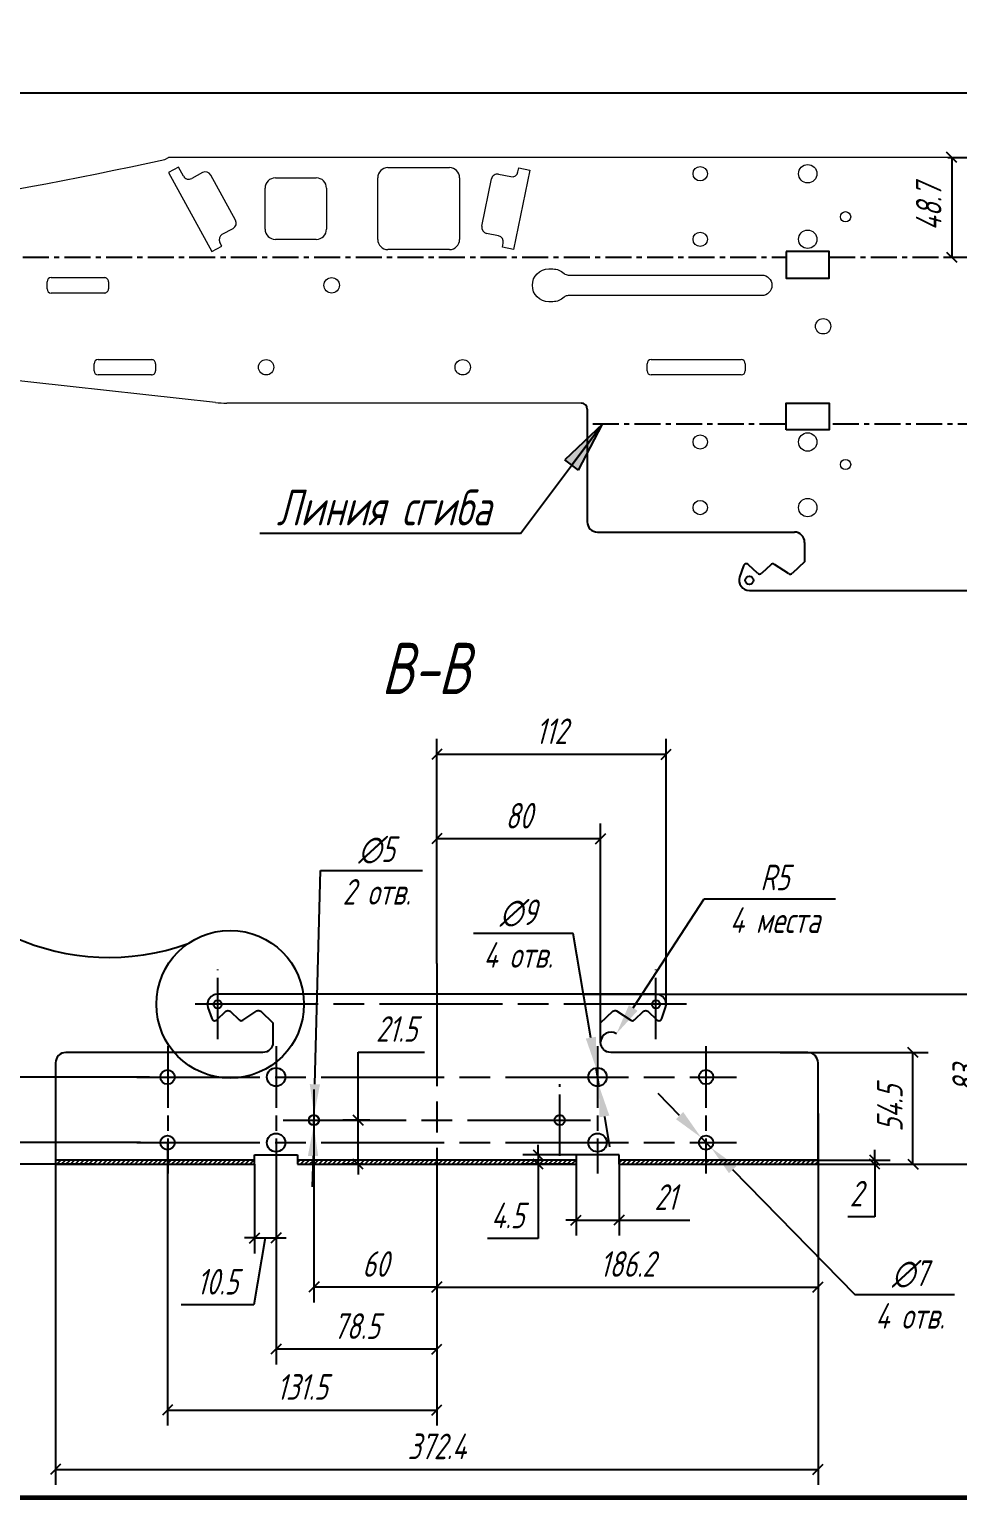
# Model space of a CAD drawing. Header units: millimetres. Extents: x -1663 to 315, y -5077 to -2701.
# Drawn here: x -1570.5 to -1479.8, y -2987.7 to -2844.4 of the extents above; entities that cross this region are included whole.
import ezdxf
from ezdxf.enums import TextEntityAlignment as Align

# ---------------------------------------------------------------- set-up
doc = ezdxf.new("R2010")
doc.units = ezdxf.units.MM
for name, pattern in [('AM_ISO08W050', [18, 12, -1.5, 3, -1.5]), ('AM_ISO08W050x2', [9, 6, -0.75, 1.5, -0.75]), ('CENTERX2', [20.32, 12.7, -2.54, 2.54, -2.54])]:
    doc.linetypes.add(name, pattern=pattern)
for name, color, linetype, lineweight in [('AM_10', 7, 'AM_ISO08W050', 50), ('AM_5', 92, 'Continuous', 25), ('AM_7', 4, 'AM_ISO08W050', 25), ('Print', 5, 'Continuous', 60)]:
    doc.layers.add(name, color=color, linetype=linetype, lineweight=lineweight)
doc.styles.add('STYLE25', font='simplex.shx', dxfattribs={"width": 0.7, "oblique": 15, "height": 2.5})
doc.styles.add('STYLE35', font='simplex.shx', dxfattribs={"width": 0.7, "oblique": 15, "height": 3.5})
doc.dimstyles.new('M1-10$0', dxfattribs={"dimtxt": 3.5, "dimasz": 1, "dimexe": 1.5, "dimexo": 0, "dimgap": 1, "dimtad": 3, "dimtoh": 1, "dimlfac": 10, "dimrnd": 0.1, "dimdsep": 46, "dimtxsty": 'STYLE25', "dimblk1": 'OBLIQUE', "dimblk2": 'OBLIQUE', "dimsah": 1, "dimcen": -2, "dimclrd": 3, "dimclre": 3, "dimclrt": 2, "dimadec": 0, "dimazin": 0, "dimtp": 0.25, "dimtm": 0.25, "dimtfac": 0.6, "dimtmove": 0, "dimatfit": 0, "dimldrblk": 'OBLIQUE', "dimfxl": 0, "dimtvp": 1, "dimtolj": 1, "dimlwd": -1, "dimlwe": -1, "dimarcsym": 0})
doc.dimstyles.new('M1-10$3', dxfattribs={"dimtxt": 3.5, "dimasz": 3, "dimexe": 2, "dimexo": 0, "dimgap": 1, "dimtad": 1, "dimtoh": 1, "dimlfac": 10, "dimrnd": 0.1, "dimdsep": 46, "dimtxsty": 'STYLE25', "dimcen": 2, "dimclrd": 3, "dimclre": 3, "dimclrt": 2, "dimadec": 0, "dimazin": 0, "dimtp": 0.25, "dimtm": 0.25, "dimtfac": 0.6, "dimtmove": 0, "dimatfit": 0, "dimldrblk": 'DOTSMALL', "dimfxl": 0, "dimtvp": 1, "dimtolj": 1, "dimlwd": -1, "dimlwe": -1, "dimarcsym": 0})
doc.dimstyles.new('M1-10$4', dxfattribs={"dimtxt": 3.5, "dimasz": 3, "dimexe": 2, "dimexo": 0, "dimgap": 2, "dimtad": 1, "dimtoh": 1, "dimdec": 1, "dimlfac": 10, "dimrnd": 0.5, "dimdsep": 46, "dimtxsty": 'STYLE25', "dimblk1": 'OBLIQUE', "dimsah": 1, "dimcen": 2, "dimclrd": 3, "dimclre": 3, "dimclrt": 2, "dimadec": 0, "dimazin": 0, "dimtm": 1e-09, "dimtfac": 0.6, "dimtdec": 1, "dimtofl": 0, "dimtmove": 0, "dimatfit": 0, "dimldrblk": 'DOTSMALL', "dimfxl": 0, "dimtolj": 1, "dimlwd": -1, "dimlwe": -1, "dimarcsym": 0})

# ---------------------------------------------------------------- blocks, each defined once
blk = doc.blocks.new('_OBLIQUE')
at = {"color": 0, "linetype": 'ByBlock'}
blk.add_line((-0.5, -0.5), (0.5, 0.5), dxfattribs=at)
blk = doc.blocks.new('*D981')
at = {"layer": 'AM_5', "color": 3, "linetype": 'ByBlock'}
for p, q in [((-1567.92, -2950.24), (-1567.92, -2986.49)), ((-1493.45, -2950.24), (-1493.45, -2986.49)), ((-1567.92, -2984.99), (-1493.45, -2984.99))]:
    blk.add_line(p, q, dxfattribs=at)
at = {"layer": 'Defpoints', "color": 0}
for p in [(-1567.92, -2950.24), (-1493.45, -2950.24), (-1493.45, -2984.99)]:
    blk.add_point(p, dxfattribs=at)
at = {"layer": 'AM_5', "color": 3, "rotation": 180}
blk.add_blockref('_OBLIQUE', (-1567.92, -2984.99), dxfattribs=at)
at = {"layer": 'AM_5', "color": 3}
blk.add_blockref('_OBLIQUE', (-1493.45, -2984.99), dxfattribs=at)
at = {"layer": 'AM_5', "color": 2, "insert": (-1530.68, -2982.74), "char_height": 2.5, "attachment_point": 5, "style": 'STYLE25'}
blk.add_mtext('\\A1;372.4', dxfattribs=at)
blk = doc.blocks.new('*D982')
at = {"layer": 'AM_5', "color": 3, "linetype": 'ByBlock'}
for p, q in [((-1487.91, -2954.79), (-1487.91, -2953.79)), ((-1496.19, -2955.19), (-1486.41, -2955.19)), ((-1495.9, -2954.79), (-1486.41, -2954.79)), ((-1487.91, -2954.79), (-1487.91, -2955.19)), ((-1487.91, -2955.19), (-1487.91, -2960.32)), ((-1487.91, -2960.32), (-1490.54, -2960.32))]:
    blk.add_line(p, q, dxfattribs=at)
at = {"layer": 'Defpoints', "color": 0}
for p in [(-1496.19, -2955.19), (-1495.9, -2954.79), (-1487.91, -2954.79)]:
    blk.add_point(p, dxfattribs=at)
at = {"layer": 'AM_5', "color": 3}
for p, rotation in [((-1487.91, -2954.79), 270), ((-1487.91, -2955.19), 90)]:
    blk.add_blockref('_OBLIQUE', p, dxfattribs=dict(at, rotation=rotation))
at = {"layer": 'AM_5', "color": 2, "insert": (-1489.73, -2958.07), "char_height": 2.5, "attachment_point": 5, "style": 'STYLE25'}
blk.add_mtext('\\A1;2', dxfattribs=at)
blk = doc.blocks.new('*D983')
at = {"layer": 'AM_5', "color": 3, "linetype": 'ByBlock'}
for p, q in [((-1516.25, -2938.59), (-1475.33, -2938.59)), ((-1476.83, -2955.19), (-1476.83, -2938.59)), ((-1496.19, -2955.19), (-1475.33, -2955.19))]:
    blk.add_line(p, q, dxfattribs=at)
at = {"layer": 'Defpoints', "color": 0}
for p in [(-1516.25, -2938.59), (-1476.83, -2938.59), (-1496.19, -2955.19)]:
    blk.add_point(p, dxfattribs=at)
at = {"layer": 'AM_5', "color": 3}
for p, rotation in [((-1476.83, -2938.59), 90), ((-1476.83, -2955.19), 270)]:
    blk.add_blockref('_OBLIQUE', p, dxfattribs=dict(at, rotation=rotation))
at = {"layer": 'AM_5', "color": 2, "insert": (-1479.08, -2946.89), "char_height": 2.5, "attachment_point": 5, "rotation": 90, "style": 'STYLE25'}
blk.add_mtext('\\A1;83', dxfattribs=at)
blk = doc.blocks.new('*D997')
at = {"layer": 'AM_5', "color": 3, "linetype": 'ByBlock'}
for p, q in [((-1530.68, -2935.59), (-1530.68, -2921.93)), ((-1514.68, -2942.34), (-1514.68, -2921.93)), ((-1514.68, -2923.43), (-1530.68, -2923.43))]:
    blk.add_line(p, q, dxfattribs=at)
at = {"layer": 'Defpoints', "color": 0}
for p in [(-1530.68, -2923.43), (-1530.68, -2935.59), (-1514.68, -2942.34)]:
    blk.add_point(p, dxfattribs=at)
at = {"layer": 'AM_5', "color": 3, "rotation": 180}
blk.add_blockref('_OBLIQUE', (-1530.68, -2923.43), dxfattribs=at)
at = {"layer": 'AM_5', "color": 3}
blk.add_blockref('_OBLIQUE', (-1514.68, -2923.43), dxfattribs=at)
at = {"layer": 'AM_5', "color": 2, "insert": (-1522.68, -2921.18), "char_height": 2.5, "attachment_point": 5, "style": 'STYLE25'}
blk.add_mtext('\\A1;80', dxfattribs=at)
blk = doc.blocks.new('*D998')
at = {"layer": 'AM_5', "color": 3, "linetype": 'ByBlock'}
for p, q in [((-1511.5, -2939.94), (-1504.57, -2929.29)), ((-1504.57, -2929.29), (-1491.76, -2929.29))]:
    blk.add_line(p, q, dxfattribs=at)
blk.add_arc((-1513.68, -2943.3), 1, 56.9532, 180, dxfattribs=at)
at = {"layer": 'AM_5', "color": 3}
blk.add_solid([(-1511.92, -2939.67), (-1511.08, -2940.22), (-1513.14, -2942.46)], dxfattribs=at)
at = {"layer": 'Defpoints', "color": 0}
for p in [(-1513.68, -2943.3), (-1513.14, -2942.46)]:
    blk.add_point(p, dxfattribs=at)
at = {"layer": 'AM_5', "color": 2, "insert": (-1497.67, -2929.29), "char_height": 2.5, "attachment_point": 5, "style": 'STYLE25'}
blk.add_mtext('\\A1;R5\\P4 места', dxfattribs=at)
blk = doc.blocks.new('_DotSmall')
at = {"color": 0, "const_width": 0.5}
blk.add_lwpolyline([(-0.0625, 0, 1), (0.0625, 0, 1)], format="xyb", close=True, dxfattribs=at)
blk = doc.blocks.new('*D1000')
at = {"layer": 'AM_5', "color": 3, "linetype": 'ByBlock'}
for p, q in [((-1520.78, -2954.29), (-1520.78, -2953.29)), ((-1516.76, -2954.29), (-1522.28, -2954.29)), ((-1517.35, -2955.19), (-1522.28, -2955.19)), ((-1520.78, -2954.29), (-1520.78, -2955.19)), ((-1520.78, -2955.19), (-1520.78, -2962.45)), ((-1520.78, -2962.45), (-1525.73, -2962.45))]:
    blk.add_line(p, q, dxfattribs=at)
at = {"layer": 'Defpoints', "color": 0}
for p in [(-1520.78, -2955.19), (-1517.35, -2955.19), (-1516.76, -2954.29)]:
    blk.add_point(p, dxfattribs=at)
at = {"layer": 'AM_5', "color": 3}
for p, rotation in [((-1520.78, -2954.29), 270), ((-1520.78, -2955.19), 90)]:
    blk.add_blockref('_OBLIQUE', p, dxfattribs=dict(at, rotation=rotation))
at = {"layer": 'AM_5', "color": 2, "insert": (-1523.76, -2960.2), "char_height": 2.5, "attachment_point": 5, "style": 'STYLE25'}
blk.add_mtext('\\A1;4.5', dxfattribs=at)
blk = doc.blocks.new('*D1002')
at = {"layer": 'AM_5', "color": 3, "linetype": 'ByBlock'}
for p, q in [((-1576.03, -2953.09), (-1576.03, -2952.09)), ((-1559.63, -2953.09), (-1577.53, -2953.09)), ((-1576.03, -2953.09), (-1576.03, -2955.19)), ((-1564.03, -2955.19), (-1577.53, -2955.19)), ((-1576.03, -2955.19), (-1576.03, -2961.58)), ((-1576.03, -2961.58), (-1582.12, -2961.58))]:
    blk.add_line(p, q, dxfattribs=at)
at = {"layer": 'Defpoints', "color": 0}
for p in [(-1559.63, -2953.09), (-1576.03, -2955.19), (-1564.03, -2955.19)]:
    blk.add_point(p, dxfattribs=at)
at = {"layer": 'AM_5', "color": 3}
for p, rotation in [((-1576.03, -2953.09), 270), ((-1576.03, -2955.19), 90)]:
    blk.add_blockref('_OBLIQUE', p, dxfattribs=dict(at, rotation=rotation))
at = {"layer": 'AM_5', "color": 2, "insert": (-1579.57, -2959.33), "char_height": 2.5, "attachment_point": 5, "style": 'STYLE25'}
blk.add_mtext('\\A1;10.5', dxfattribs=at)
blk = doc.blocks.new('*D1003')
at = {"layer": 'AM_5', "color": 3, "linetype": 'ByBlock'}
for p, q in [((-1542.68, -2952.17), (-1542.68, -2968.69)), ((-1530.68, -2961.25), (-1530.68, -2968.69)), ((-1530.68, -2967.19), (-1542.68, -2967.19))]:
    blk.add_line(p, q, dxfattribs=at)
at = {"layer": 'Defpoints', "color": 0}
for p in [(-1542.68, -2952.17), (-1530.68, -2961.25), (-1542.68, -2967.19)]:
    blk.add_point(p, dxfattribs=at)
at = {"layer": 'AM_5', "color": 3, "rotation": 180}
blk.add_blockref('_OBLIQUE', (-1542.68, -2967.19), dxfattribs=at)
at = {"layer": 'AM_5', "color": 3}
blk.add_blockref('_OBLIQUE', (-1530.68, -2967.19), dxfattribs=at)
at = {"layer": 'AM_5', "color": 2, "insert": (-1536.68, -2964.94), "char_height": 2.5, "attachment_point": 5, "style": 'STYLE25'}
blk.add_mtext('\\A1;60', dxfattribs=at)
blk = doc.blocks.new('*D1004')
at = {"layer": 'AM_5', "color": 3, "linetype": 'ByBlock'}
for p, q in [((-1546.38, -2956.09), (-1546.38, -2974.75)), ((-1530.68, -2961.25), (-1530.68, -2974.75)), ((-1530.68, -2973.25), (-1546.38, -2973.25))]:
    blk.add_line(p, q, dxfattribs=at)
at = {"layer": 'Defpoints', "color": 0}
for p in [(-1546.38, -2956.09), (-1530.68, -2961.25), (-1546.38, -2973.25)]:
    blk.add_point(p, dxfattribs=at)
at = {"layer": 'AM_5', "color": 3, "rotation": 180}
blk.add_blockref('_OBLIQUE', (-1546.38, -2973.25), dxfattribs=at)
at = {"layer": 'AM_5', "color": 3}
blk.add_blockref('_OBLIQUE', (-1530.68, -2973.25), dxfattribs=at)
at = {"layer": 'AM_5', "color": 2, "insert": (-1538.53, -2971), "char_height": 2.5, "attachment_point": 5, "style": 'STYLE25'}
blk.add_mtext('\\A1;78.5', dxfattribs=at)
blk = doc.blocks.new('*D1005')
at = {"layer": 'AM_5', "color": 3, "linetype": 'ByBlock'}
for p, q in [((-1548.48, -2955.19), (-1548.48, -2963.9)), ((-1546.38, -2955.19), (-1546.38, -2963.9)), ((-1548.48, -2962.4), (-1549.48, -2962.4)), ((-1547.43, -2962.4), (-1548.55, -2968.92)), ((-1548.48, -2962.4), (-1546.38, -2962.4)), ((-1548.48, -2962.4), (-1546.38, -2962.4)), ((-1546.38, -2962.4), (-1545.38, -2962.4)), ((-1548.55, -2968.92), (-1555.64, -2968.92))]:
    blk.add_line(p, q, dxfattribs=at)
at = {"layer": 'Defpoints', "color": 0}
for p in [(-1548.48, -2955.19), (-1546.38, -2955.19), (-1546.38, -2962.4)]:
    blk.add_point(p, dxfattribs=at)
at = {"layer": 'AM_5', "color": 3}
blk.add_blockref('_OBLIQUE', (-1548.48, -2962.4), dxfattribs=at)
at = {"layer": 'AM_5', "color": 3, "rotation": 180}
blk.add_blockref('_OBLIQUE', (-1546.38, -2962.4), dxfattribs=at)
at = {"layer": 'AM_5', "color": 2, "insert": (-1552.1, -2966.67), "char_height": 2.5, "attachment_point": 5, "style": 'STYLE25'}
blk.add_mtext('\\A1;10.5', dxfattribs=at)
blk = doc.blocks.new('*D1006')
at = {"layer": 'AM_5', "color": 3, "linetype": 'ByBlock'}
for p, q in [((-1517.08, -2955.19), (-1517.08, -2962.16)), ((-1512.88, -2955.19), (-1512.88, -2962.16)), ((-1517.08, -2960.66), (-1518.08, -2960.66)), ((-1517.08, -2960.66), (-1512.88, -2960.66)), ((-1512.88, -2960.66), (-1505.97, -2960.66))]:
    blk.add_line(p, q, dxfattribs=at)
at = {"layer": 'Defpoints', "color": 0}
for p in [(-1517.08, -2955.19), (-1512.88, -2955.19), (-1512.88, -2960.66)]:
    blk.add_point(p, dxfattribs=at)
at = {"layer": 'AM_5', "color": 3}
blk.add_blockref('_OBLIQUE', (-1517.08, -2960.66), dxfattribs=at)
at = {"layer": 'AM_5', "color": 3, "rotation": 180}
blk.add_blockref('_OBLIQUE', (-1512.88, -2960.66), dxfattribs=at)
at = {"layer": 'AM_5', "color": 2, "insert": (-1508.35, -2958.41), "char_height": 2.5, "attachment_point": 5, "style": 'STYLE25'}
blk.add_mtext('\\A1;21', dxfattribs=at)
blk = doc.blocks.new('*D1009')
at = {"layer": 'AM_5', "color": 3, "linetype": 'ByBlock'}
for p, q in [((-1538.37, -2950.89), (-1538.37, -2944.25)), ((-1538.37, -2944.25), (-1531.87, -2944.25)), ((-1537.22, -2950.89), (-1539.87, -2950.89)), ((-1538.37, -2955.19), (-1538.37, -2950.89)), ((-1537.88, -2955.19), (-1539.87, -2955.19)), ((-1538.37, -2955.19), (-1538.37, -2956.19))]:
    blk.add_line(p, q, dxfattribs=at)
at = {"layer": 'Defpoints', "color": 0}
for p in [(-1538.37, -2950.89), (-1537.22, -2950.89), (-1537.88, -2955.19)]:
    blk.add_point(p, dxfattribs=at)
at = {"layer": 'AM_5', "color": 3}
for p, rotation in [((-1538.37, -2950.89), 270), ((-1538.37, -2955.19), 90)]:
    blk.add_blockref('_OBLIQUE', p, dxfattribs=dict(at, rotation=rotation))
at = {"layer": 'AM_5', "color": 2, "insert": (-1534.62, -2942), "char_height": 2.5, "attachment_point": 5, "style": 'STYLE25'}
blk.add_mtext('\\A1;21.5', dxfattribs=at)
blk = doc.blocks.new('*D1010')
at = {"layer": 'AM_5', "color": 3, "linetype": 'ByBlock'}
for p, q in [((-1506.97, -2950.45), (-1509.07, -2948.31)), ((-1504.87, -2952.59), (-1503.89, -2953.59)), ((-1501.79, -2955.73), (-1489.84, -2967.92)), ((-1489.84, -2967.92), (-1480.12, -2967.92))]:
    blk.add_line(p, q, dxfattribs=at)
at = {"layer": 'AM_5', "color": 3}
for points in [[(-1506.62, -2950.1), (-1507.33, -2950.8), (-1504.87, -2952.59)], [(-1501.43, -2955.38), (-1502.15, -2956.08), (-1503.89, -2953.59)]]:
    blk.add_solid(points, dxfattribs=at)
at = {"layer": 'Defpoints', "color": 0}
for p in [(-1504.87, -2952.59), (-1503.89, -2953.59)]:
    blk.add_point(p, dxfattribs=at)
at = {"layer": 'AM_5', "color": 2, "insert": (-1484.48, -2967.92), "char_height": 2.5, "attachment_point": 5, "style": 'STYLE25'}
blk.add_mtext('\\A1;∅7\\P4 отв.', dxfattribs=at)
blk = doc.blocks.new('*D1011')
at = {"layer": 'AM_5', "color": 3, "linetype": 'ByBlock'}
for p, q in [((-1517.38, -2932.69), (-1527.1, -2932.69)), ((-1515.64, -2942.85), (-1517.38, -2932.69)), ((-1514.83, -2947.58), (-1515.13, -2945.8)), ((-1514.32, -2950.53), (-1513.82, -2953.49))]:
    blk.add_line(p, q, dxfattribs=at)
at = {"layer": 'AM_5', "color": 3}
for points in [[(-1515.15, -2942.76), (-1516.13, -2942.93), (-1515.13, -2945.8)], [(-1513.83, -2950.45), (-1514.82, -2950.62), (-1514.83, -2947.58)]]:
    blk.add_solid(points, dxfattribs=at)
at = {"layer": 'Defpoints', "color": 0}
for p in [(-1515.13, -2945.8), (-1514.83, -2947.58)]:
    blk.add_point(p, dxfattribs=at)
at = {"layer": 'AM_5', "color": 2, "insert": (-1522.74, -2932.69), "char_height": 2.5, "attachment_point": 5, "style": 'STYLE25'}
blk.add_mtext('\\A1;∅9\\P4 отв.', dxfattribs=at)
blk = doc.blocks.new('*D1012')
at = {"layer": 'AM_5', "color": 3, "linetype": 'ByBlock'}
for p, q in [((-1542.59, -2947.39), (-1542.04, -2926.53)), ((-1542.04, -2926.53), (-1532.09, -2926.53)), ((-1542.7, -2951.39), (-1542.67, -2950.39)), ((-1542.77, -2954.39), (-1542.85, -2957.39))]:
    blk.add_line(p, q, dxfattribs=at)
at = {"layer": 'AM_5', "color": 3}
for points in [[(-1543.09, -2947.38), (-1542.09, -2947.41), (-1542.67, -2950.39)], [(-1543.27, -2954.38), (-1542.27, -2954.4), (-1542.7, -2951.39)]]:
    blk.add_solid(points, dxfattribs=at)
at = {"layer": 'Defpoints', "color": 0}
for p in [(-1542.67, -2950.39), (-1542.7, -2951.39)]:
    blk.add_point(p, dxfattribs=at)
at = {"layer": 'AM_5', "color": 2, "insert": (-1536.56, -2926.53), "char_height": 2.5, "attachment_point": 5, "style": 'STYLE25'}
blk.add_mtext('\\A1;∅5\\P2 отв.', dxfattribs=at)
blk = doc.blocks.new('*D1032')
at = {"layer": 'AM_5', "color": 3, "linetype": 'ByBlock'}
for p, q in [((-1611.75, -2870.96), (-1611.75, -2849.11)), ((-1345.76, -2869.66), (-1345.76, -2849.11)), ((-1611.75, -2850.61), (-1345.76, -2850.61))]:
    blk.add_line(p, q, dxfattribs=at)
at = {"layer": 'Defpoints', "color": 0}
for p in [(-1345.76, -2850.61), (-1345.76, -2869.66), (-1611.75, -2870.96)]:
    blk.add_point(p, dxfattribs=at)
at = {"layer": 'AM_5', "color": 3, "rotation": 180}
blk.add_blockref('_OBLIQUE', (-1611.75, -2850.61), dxfattribs=at)
at = {"layer": 'AM_5', "color": 3}
blk.add_blockref('_OBLIQUE', (-1345.76, -2850.61), dxfattribs=at)
at = {"layer": 'AM_5', "color": 2, "insert": (-1475.88, -2848.36), "char_height": 2.5, "attachment_point": 5, "style": 'STYLE25'}
blk.add_mtext('\\A1;1330', dxfattribs=at)
blk = doc.blocks.new('*D1034')
at = {"layer": 'AM_5', "color": 3, "linetype": 'ByBlock'}
for p, q in [((-1480.77, -2856.92), (-1478.89, -2856.92)), ((-1480.39, -2856.92), (-1480.39, -2866.66)), ((-1480.77, -2866.66), (-1478.89, -2866.66))]:
    blk.add_line(p, q, dxfattribs=at)
at = {"layer": 'Defpoints', "color": 0}
for p in [(-1480.77, -2856.92), (-1480.77, -2866.66), (-1480.39, -2866.66)]:
    blk.add_point(p, dxfattribs=at)
at = {"layer": 'AM_5', "color": 3}
for p, rotation in [((-1480.39, -2856.92), 90), ((-1480.39, -2866.66), 270)]:
    blk.add_blockref('_OBLIQUE', p, dxfattribs=dict(at, rotation=rotation))
at = {"layer": 'AM_5', "color": 2, "insert": (-1482.64, -2861.79), "char_height": 2.5, "attachment_point": 5, "rotation": 90, "style": 'STYLE25'}
blk.add_mtext('\\A1;48.7', dxfattribs=at)
blk = doc.blocks.new('_CLOSED')
at = {"color": 0, "linetype": 'ByBlock'}
for p, q in [((-1, 0.167), (0, 0)), ((-1, 0.167), (-1, -0.167)), ((0, 0), (-1, -0.167)), ((0, 0), (-1, 0))]:
    blk.add_line(p, q, dxfattribs=at)

msp = doc.modelspace()

# ---------------------------------------------------------------- hatches: boundary and pattern name
h = msp.add_hatch(color=3)
h.dxf.hatch_style = 1
h.paths.add_polyline_path([(-1514.50026, -2882.95336), (-1516.83495, -2887.45266), (-1517.50147, -2886.95246)])
h.paths.add_polyline_path([(-1518.16798, -2886.45225), (-1514.50026, -2882.95336), (-1517.50147, -2886.95246)])
h = msp.add_hatch(color=3)
h.dxf.hatch_style = 1
h.paths.add_polyline_path([(-1514.50026, -2882.95336), (-1516.83495, -2887.45266), (-1517.50147, -2886.95246)])
h.paths.add_polyline_path([(-1518.16798, -2886.45225), (-1514.50026, -2882.95336), (-1517.50147, -2886.95246)])
h = msp.add_hatch()
h.set_pattern_fill('ANSI31', color=1, scale=0.1)
h.set_pattern_definition([(45, (782.63202, -927.59467), (-0.224506403, 0.224506403), [])])
h.paths.add_polyline_path([(-1548.48197, -2955.19091), (-1567.91825, -2955.19091), (-1567.91825, -2954.79091), (-1548.48197, -2954.79091)])
h.paths.add_polyline_path([(-1517.08226, -2955.19091), (-1544.28197, -2955.19091), (-1544.28197, -2954.79091), (-1517.08226, -2954.79091)])
h.paths.add_polyline_path([(-1493.44597, -2955.19091), (-1512.88226, -2955.19091), (-1512.88226, -2954.79091), (-1493.44597, -2954.79091)])

# ---------------------------------------------------------------- linework, layer by layer
at = {"color": 7, "linetype": 'Continuous', "lineweight": 15}
for p, q in [((-1557.24589, -2857.11136), (-1556.89529, -2856.91881)), ((-1400.62124, -2856.91881), (-1556.89529, -2856.91881)), ((-1555.91738, -2857.86845), (-1556.88153, -2858.39798)), ((-1556.88153, -2858.39798), (-1552.641, -2866.11906)), ((-1555.43599, -2858.74495), (-1555.91738, -2857.86845)), ((-1553.56944, -2858.40435), (-1554.62125, -2858.98202)), ((-1550.34345, -2863.03178), (-1552.7547, -2858.64142)), ((-1546.45224, -2858.91881), (-1542.45224, -2858.91881)), ((-1536.45224, -2864.91881), (-1536.45224, -2858.91881)), ((-1535.45224, -2857.91881), (-1529.45224, -2857.91881)), ((-1528.45224, -2858.91881), (-1528.45224, -2864.91881)), ((-1526.28779, -2863.63024), (-1525.35081, -2859.02487)), ((-1524.64132, -2858.55693), (-1523.46229, -2858.80081)), ((-1521.59497, -2858.16589), (-1523.19513, -2865.90182)), ((-1522.75319, -2858.33478), (-1522.67217, -2857.94308)), ((-1522.67217, -2857.94308), (-1521.59497, -2858.16589)), ((-1547.45224, -2863.91881), (-1547.45224, -2859.91881)), ((-1541.45224, -2859.91881), (-1541.45224, -2863.91881)), ((-1551.63233, -2864.42419), (-1550.58052, -2863.84652)), ((-1542.45224, -2864.91881), (-1546.45224, -2864.91881)), ((-1524.65733, -2864.5782), (-1525.82137, -2864.33742)), ((-1552.641, -2866.11906), (-1551.67684, -2865.58953)), ((-1551.67684, -2865.58953), (-1551.8694, -2865.23893)), ((-1529.45224, -2865.91881), (-1535.45224, -2865.91881)), ((-1524.27233, -2865.679), (-1524.1913, -2865.2873)), ((-1523.19513, -2865.90182), (-1524.27233, -2865.679)), ((-1496.55826, -2866.1141), (-1492.35826, -2866.1141)), ((-1568.75225, -2869.75694), (-1568.75225, -2869.05694)), ((-1568.35225, -2868.65694), (-1563.15225, -2868.65694)), ((-1562.75225, -2869.05694), (-1562.75225, -2869.75694)), ((-1563.15225, -2870.15694), (-1568.35225, -2870.15694)), ((-1552.29731, -2880.84699), (-1610.86158, -2874.40491)), ((-1564.15225, -2877.75694), (-1564.15225, -2877.05694)), ((-1563.75225, -2876.65694), (-1558.55225, -2876.65694)), ((-1558.15225, -2877.05694), (-1558.15225, -2877.75694)), ((-1510.15226, -2877.75694), (-1510.15226, -2877.05694)), ((-1509.75226, -2876.65694), (-1500.95226, -2876.65694)), ((-1500.55226, -2877.05694), (-1500.55226, -2877.75694)), ((-1558.55225, -2878.15694), (-1563.75225, -2878.15694)), ((-1500.95226, -2878.15694), (-1509.75226, -2878.15694)), ((-1516.5944, -2880.90694), (-1551.2039, -2880.90694)), ((-1515.9944, -2889.30694), (-1515.9944, -2881.50694)), ((-1496.55826, -2883.49978), (-1492.35826, -2883.49978))]:
    msp.add_line(p, q, dxfattribs=at)
at = {"color": 6, "linetype": 'CENTERX2', "ltscale": 0.2}
for p, q in [((-1611.75224, -2866.66052), (-1496.55826, -2866.66052)), ((-1492.35826, -2866.66052), (-1465.15826, -2866.66052)), ((-1496.6424, -2882.95336), (-1515.9944, -2882.95336)), ((-1465.07413, -2882.95336), (-1492.4424, -2882.95336))]:
    msp.add_line(p, q, dxfattribs=at)
at = {"color": 7, "linetype": 'Continuous', "lineweight": 25}
for p, q in [((-1515.9944, -2881.50694), (-1515.9944, -2892.49508)), ((-1514.9944, -2893.49508), (-1495.75826, -2893.49508)), ((-1494.75826, -2894.49508), (-1494.75826, -2896.39978)), ((-1494.75826, -2896.39978), (-1495.95321, -2897.51876)), ((-1500.74251, -2896.80384), (-1501.10575, -2897.87997)), ((-1499.36393, -2897.51819), (-1500.2526, -2896.68137)), ((-1498.06393, -2896.68137), (-1498.9526, -2897.51819)), ((-1496.32312, -2897.55043), (-1497.69341, -2896.64914)), ((-1500.15826, -2899.19978), (-1457.35826, -2899.19978))]:
    msp.add_line(p, q, dxfattribs=at)
at = {"color": 250}
for p, q in [((-1547.68211, -2944.29561), (-1558.48226, -2944.29561)), ((-1502.88197, -2944.29561), (-1513.68211, -2944.29561)), ((-1567.91825, -2945.29561), (-1567.91825, -2955.19091)), ((-1493.44597, -2955.19091), (-1493.44597, -2945.29561)), ((-1548.48197, -2954.79091), (-1567.91825, -2954.79091)), ((-1567.91825, -2954.79091), (-1567.91825, -2955.19091)), ((-1567.91825, -2955.19091), (-1548.48197, -2955.19091)), ((-1548.48197, -2954.29091), (-1544.28197, -2954.29091)), ((-1548.48197, -2955.19091), (-1548.48197, -2954.29091)), ((-1544.28197, -2954.29091), (-1544.28197, -2955.19091)), ((-1517.08226, -2954.79091), (-1544.28197, -2954.79091)), ((-1544.28197, -2955.19091), (-1517.08226, -2955.19091)), ((-1512.88226, -2954.29091), (-1517.08226, -2954.29091)), ((-1517.08226, -2954.29091), (-1517.08226, -2955.19091)), ((-1512.88226, -2955.19091), (-1512.88226, -2954.29091)), ((-1493.44597, -2954.79091), (-1512.88226, -2954.79091)), ((-1512.88226, -2955.19091), (-1493.44597, -2955.19091)), ((-1493.44597, -2954.79091), (-1493.44597, -2955.19091))]:
    msp.add_line(p, q, dxfattribs=at)
for points in [[(-1496.55826, -2866.1141), (-1496.55826, -2868.70694), (-1492.35826, -2868.70694), (-1492.35826, -2866.1141)], [(-1496.55826, -2883.49978), (-1496.55826, -2880.90694), (-1492.35826, -2880.90694), (-1492.35826, -2883.49978)]]:
    msp.add_lwpolyline(points, close=True)
at = {"color": 7, "linetype": 'Continuous', "lineweight": 15}
msp.add_lwpolyline([(-1517.84229, -2870.40694, 0.19140136), (-1518.2541, -2870.57058, -0.191401296), (-1519.35226, -2871.00694), (-1519.75226, -2871.00694, -1), (-1519.75226, -2867.80694), (-1519.35226, -2867.80694, -0.191401296), (-1518.2541, -2868.24331, 0.191401296), (-1517.84229, -2868.40694), (-1498.95226, -2868.40694, -1), (-1498.95226, -2870.40694)], format="xyb", close=True, dxfattribs=at)
at = {"color": 250}
msp.add_lwpolyline([(-1493.44597, -2945.29561, 0.414213562), (-1494.44597, -2944.29561), (-1513.68211, -2944.29561, -0.414213562), (-1514.68211, -2943.29561), (-1514.68211, -2941.39091), (-1513.48717, -2940.27193, -0.346545294), (-1513.11725, -2940.24026), (-1511.74697, -2941.14155, 0.347322356), (-1511.37645, -2941.10932), (-1510.48778, -2940.2725, -0.396722192), (-1510.07645, -2940.2725), (-1509.18778, -2941.10932, 0.54650382), (-1508.69787, -2940.98685), (-1508.33463, -2939.91072, 0.513111704), (-1509.28211, -2938.59091), (-1552.08211, -2938.59091, 0.513111704), (-1553.02959, -2939.91072), (-1552.66636, -2940.98685, 0.54650382), (-1552.17645, -2941.10932), (-1551.28778, -2940.2725, -0.396722192), (-1550.87645, -2940.2725), (-1549.98778, -2941.10932, 0.347322356), (-1549.61725, -2941.14155), (-1548.24697, -2940.24026, -0.346545294), (-1547.87705, -2940.27193), (-1546.68211, -2941.39091), (-1546.68211, -2943.29561, -0.414213562), (-1547.68211, -2944.29561), (-1566.91825, -2944.29561, 0.414213562), (-1567.91825, -2945.29561)], format="xyb", dxfattribs=at)
at = {"color": 7, "linetype": 'Continuous', "lineweight": 15}
for centre, radius in [((-1504.95826, -2858.5141), 0.7), ((-1494.45826, -2858.5141), 0.9), ((-1490.75826, -2862.7141), 0.5), ((-1504.95826, -2864.9141), 0.7), ((-1494.45826, -2864.9141), 0.9), ((-1540.95225, -2869.40694), 0.75), ((-1492.95226, -2873.40694), 0.75), ((-1547.35193, -2877.40694), 0.75), ((-1528.15225, -2877.40694), 0.75), ((-1504.95826, -2884.69978), 0.7), ((-1494.45826, -2884.69978), 0.9), ((-1490.75826, -2886.89978), 0.5), ((-1504.95826, -2891.09978), 0.7), ((-1494.45826, -2891.09978), 0.9)]:
    msp.add_circle(centre, radius, dxfattribs=at)
at = {"color": 7, "linetype": 'Continuous', "lineweight": 25}
msp.add_circle((-1500.15826, -2898.19978), 0.4, dxfattribs=at)
at = {"color": 3}
msp.add_circle((-1550.86341, -2939.5868), 7.20829, dxfattribs=at)
at = {"color": 250}
for centre, radius in [((-1552.08211, -2939.59091), 0.4), ((-1509.28211, -2939.59091), 0.4), ((-1556.98211, -2946.69091), 0.7), ((-1546.38197, -2946.69091), 0.9), ((-1514.98197, -2946.69091), 0.9), ((-1504.38211, -2946.69091), 0.7), ((-1542.68197, -2950.89091), 0.5), ((-1518.68197, -2950.89091), 0.5), ((-1556.98211, -2953.09091), 0.7), ((-1546.38197, -2953.09091), 0.9), ((-1514.98197, -2953.09091), 0.9), ((-1504.38211, -2953.09091), 0.7)]:
    msp.add_circle(centre, radius, dxfattribs=at)
at = {"color": 7, "linetype": 'Continuous', "lineweight": 15}
for centre, radius, start, end in [((-1636.94934, -2497.921), 367.92711, 274.060523, 282.5110763), ((-1554.91008, -2858.45612), 0.6, 208.7762688, 298.7762688), ((-1553.28061, -2858.93026), 0.6, 28.7762688, 118.7762688), ((-1546.45224, -2859.91881), 1, 90, 180), ((-1542.45224, -2859.91881), 1, 0, 90), ((-1535.45224, -2858.91881), 1, 90, 180), ((-1529.45224, -2858.91881), 1, 0, 90), ((-1524.76286, -2859.14449), 0.6, 78.3133336, 168.5), ((-1523.34075, -2858.21325), 0.6, 258.3133336, 348.3133336), ((-1550.86935, -2863.32062), 0.6, 298.7762688, 28.7762688), ((-1551.34349, -2864.95009), 0.6, 118.7762688, 208.7762688), ((-1546.45224, -2863.91881), 1, 180, 270), ((-1542.45224, -2863.91881), 1, 270, 0), ((-1535.45224, -2864.91881), 1, 180, 270), ((-1529.45224, -2864.91881), 1, 270, 0), ((-1525.69983, -2863.74986), 0.6, 168.5, 258.3133336), ((-1524.77886, -2865.16576), 0.6, 348.3133336, 78.3133336), ((-1568.35225, -2869.05694), 0.4, 90.0000059, 180.0000059), ((-1563.15225, -2869.05694), 0.4, 359.9999941, 89.9999941), ((-1568.35225, -2869.75694), 0.4, 179.9999941, 269.9999941), ((-1563.15225, -2869.75694), 0.4, 270.0000057, 0.0000062), ((-1563.75225, -2877.05694), 0.4, 90.0000059, 180.0000059), ((-1563.75225, -2877.75694), 0.4, 179.9999941, 269.9999941), ((-1558.55225, -2877.05694), 0.4, 359.9999941, 89.9999941), ((-1558.55225, -2877.75694), 0.4, 270.0000057, 0.0000062), ((-1509.75226, -2877.05694), 0.4, 90, 180), ((-1509.75226, -2877.75694), 0.4, 180, 270), ((-1500.95226, -2877.05694), 0.4, 0, 90), ((-1500.95226, -2877.75694), 0.4, 270, 0), ((-1551.2039, -2870.90695), 10, 263.7227002, 270), ((-1516.5944, -2881.50694), 0.6, 0, 90)]:
    msp.add_arc(centre, radius, start, end, dxfattribs=at)
at = {"color": 7, "linetype": 'Continuous', "lineweight": 25}
for centre, radius, start, end in [((-1516.5944, -2881.50694), 0.6, 0, 90), ((-1514.9944, -2892.49508), 1, 180, 270), ((-1495.75826, -2894.49508), 1, 0, 90), ((-1500.15826, -2898.19978), 1, 161.3484394, 270), ((-1500.45826, -2896.89978), 0.3, 46.7213475, 161.3484394), ((-1499.15826, -2897.29978), 0.3, 226.7213475, 313.2786525), ((-1497.85826, -2896.89978), 0.3, 56.6656235, 133.2786525), ((-1496.15826, -2897.29978), 0.3, 236.6656235, 313.1196956)]:
    msp.add_arc(centre, radius, start, end, dxfattribs=at)
at = {"color": 3}
msp.add_arc((-1562.68763, -2912.2375), 22.77203, 201.919727, 289.8168257, dxfattribs=at)
at = {"layer": 'AM_5', "ltscale": 0.3}
for q in [(-1514.50026, -2882.95336), (-1547.95669, -2893.6394)]:
    msp.add_line((-1522.51984, -2893.6394), q, dxfattribs=at)
at = {"layer": 'AM_7', "linetype": 'AM_ISO08W050x2'}
for p, q in [((-1552.08211, -2942.99091), (-1552.08211, -2936.19091)), ((-1509.28211, -2942.99091), (-1509.28211, -2936.19091)), ((-1556.96625, -2943.69091), (-1556.96625, -2956.09091)), ((-1546.38197, -2943.69091), (-1546.38197, -2956.09091)), ((-1514.98197, -2943.69091), (-1514.98197, -2956.09091)), ((-1504.39798, -2943.69091), (-1504.39798, -2956.09091)), ((-1542.68197, -2947.89091), (-1542.68197, -2961.22219)), ((-1518.68197, -2954.39091), (-1518.68197, -2947.39091))]:
    msp.add_line(p, q, dxfattribs=at)
at = {"layer": 'AM_7'}
for p, q in [((-1530.68211, -2935.59091), (-1530.68211, -2961.25039)), ((-1506.28211, -2939.59091), (-1555.08211, -2939.59091)), ((-1559.96625, -2946.69091), (-1501.39798, -2946.69091)), ((-1545.68197, -2950.89091), (-1515.68197, -2950.89091)), ((-1559.96625, -2953.09091), (-1501.39798, -2953.09091))]:
    msp.add_line(p, q, dxfattribs=at)
at = {"layer": 'Print'}
msp.add_lwpolyline([(-1284.99256, -2987.74395), (-1284.99256, -2703.00381), (-1663.38427, -2703.00381), (-1663.38427, -2987.74395)], close=True, dxfattribs=at)

# ---------------------------------------------------------------- block references
at = {"color": 3, "xscale": -4.999999999999998, "yscale": 4.999999999999998, "zscale": 4.999999999999998, "rotation": 233.112787297402}
msp.add_blockref('_CLOSED', (-1514.50026, -2882.95336), dxfattribs=at)
msp.add_blockref('_CLOSED', (-1514.50026, -2882.95336), dxfattribs=at)

# ---------------------------------------------------------------- texts
at = {"layer": 'AM_10', "style": 'STYLE35', "oblique": 15, "width": 0.7}
msp.add_text('В-В', height=5, dxfattribs=at).set_placement((-1531.81789, -2906.80175), align=Align.MIDDLE)
at = {"layer": 'AM_10', "color": 2, "insert": (-1546.3247, -2892.84156), "char_height": 3.5, "attachment_point": 7, "style": 'STYLE35'}
msp.add_mtext('Линия сгиба', dxfattribs=at)

# ---------------------------------------------------------------- dimensions: what is measured, and where the dimension line sits
at = {"layer": 'AM_5'}
for base, p1, p2, override, picture, middle in [((-1345.76429, -2850.61355), (-1611.75224, -2870.95627), (-1345.76429, -2869.66251), {"dimdec": 0, "dimlfac": 5, "dimarcsym": 1}, '*D1032', (-1475.87874, -2850.61355)), ((-1530.68211, -2923.4312), (-1514.68211, -2942.34326), (-1530.68211, -2935.59091), {"dimdec": 1, "dimlfac": 5, "dimarcsym": 1}, '*D997', (-1522.68211, -2923.4312))]:
    dim = msp.add_linear_dim(base=base, p1=p1, p2=p2, dimstyle='M1-10$0', override=override, dxfattribs=at)
    dim.commit()
    dim.dimension.update_dxf_attribs({"geometry": picture, "text_midpoint": middle, "dimtype": 160})
for base, p1, p2, angle, picture, middle in [((-1480.38517, -2866.66052), (-1480.76546, -2856.91881), (-1480.76546, -2866.66052), 270, '*D1034', (-1482.63517, -2861.78967)), ((-1542.68197, -2967.19091), (-1530.68211, -2961.25039), (-1542.68197, -2952.17143), 0, '*D1003', (-1536.68204, -2964.94091)), ((-1546.38197, -2973.25039), (-1530.68211, -2961.25039), (-1546.38197, -2956.09091), 0, '*D1004', (-1538.53204, -2971.00039))]:
    dim = msp.add_linear_dim(base=base, p1=p1, p2=p2, angle=angle, dimstyle='M1-10$0', override={"dimdec": 1, "dimlfac": 5, "dimarcsym": 1}, dxfattribs=at)
    dim.commit()
    dim.dimension.update_dxf_attribs({"geometry": picture, "text_midpoint": middle})
msp.add_linear_dim(base=(-1508.28211, -2915.18608), p1=(-1530.68211, -2935.59091), p2=(-1508.28211, -2939.59091), dimstyle='M1-10$0', override={"dimdec": 1, "dimlfac": 5, "dimarcsym": 1}, dxfattribs=at).render()
for p1, p2, text, picture, middle in [((-1542.69516, -2951.39073), (-1542.66878, -2950.39108), '<>\\X2 отв.', '*D1012', (-1536.5649, -2926.53326)), ((-1514.83009, -2947.578), (-1515.13384, -2945.80381), '<>\\X4 отв.', '*D1011', (-1522.74176, -2932.68933)), ((-1504.87219, -2952.59109), (-1503.89203, -2953.59073), '<>\\X4 отв.', '*D1010', (-1484.48128, -2967.91791))]:
    dim = msp.add_diameter_dim_2p(p1=p1, p2=p2, text=text, dimstyle='M1-10$3', override={"dimdec": 0, "dimlfac": 5, "dimarcsym": 1}, dxfattribs=at)
    dim.commit()
    dim.dimension.update_dxf_attribs({"geometry": picture, "text_midpoint": middle, "dimtype": 163})
dim = msp.add_radius_dim(center=(-1513.68211, -2943.29561), mpoint=(-1513.13679, -2942.45739), text='<>\\X4 места', dimstyle='M1-10$4', override={"dimgap": 1, "dimdec": 0, "dimlfac": 5, "dimcen": 0, "dimarcsym": 1}, dxfattribs=at)
dim.commit()
dim.dimension.update_dxf_attribs({"geometry": '*D998', "text_midpoint": (-1497.66699, -2929.2897), "dimtype": 164})
for base, p1, p2, angle, override, picture, middle in [((-1476.83108, -2938.59091), (-1496.18665, -2955.19091), (-1516.24844, -2938.59091), 90, {"dimdec": 1, "dimlfac": 5, "dimarcsym": 1}, '*D983', (-1476.83108, -2946.89091)), ((-1538.37426, -2950.89091), (-1537.87763, -2955.19091), (-1537.21728, -2950.89091), 90, {"dimdec": 1, "dimlfac": 5, "dimarcsym": 1}, '*D1009', (-1534.62266, -2944.24986)), ((-1493.44597, -2984.99366), (-1567.91825, -2950.24326), (-1493.44597, -2950.24326), 0, {"dimdec": 1, "dimlfac": 5, "dimarcsym": 1}, '*D981', (-1530.68211, -2984.99366)), ((-1576.03087, -2955.19091), (-1559.63351, -2953.09091), (-1564.03087, -2955.19091), 90, {"dimdec": 1, "dimlfac": 5, "dimarcsym": 1}, '*D1002', (-1579.57414, -2961.57592)), ((-1520.78182, -2955.19091), (-1516.75882, -2954.29091), (-1517.34781, -2955.19091), 90, {"dimdec": 1, "dimlfac": 5, "dimarcsym": 1}, '*D1000', (-1523.75511, -2962.45326)), ((-1487.91365, -2954.79091), (-1496.18665, -2955.19091), (-1495.89544, -2954.79091), 90, {"dimdec": 1, "dimlfac": 5, "dimarcsym": 1}, '*D982', (-1489.72646, -2960.32056)), ((-1546.38197, -2962.40322), (-1548.48197, -2955.19091), (-1546.38197, -2955.19091), 0, {"dimdec": 1, "dimlfac": 5, "dimtmove": 1, "dimarcsym": 1}, '*D1005', (-1549.55404, -2968.92046)), ((-1512.88226, -2960.65606), (-1517.08226, -2955.19091), (-1512.88226, -2955.19091), 0, {"dimdec": 1, "dimlfac": 5, "dimarcsym": 1}, '*D1006', (-1508.34776, -2960.65606))]:
    dim = msp.add_linear_dim(base=base, p1=p1, p2=p2, angle=angle, dimstyle='M1-10$0', override=override, dxfattribs=at)
    dim.commit()
    dim.dimension.update_dxf_attribs({"geometry": picture, "text_midpoint": middle, "dimtype": 160})
for base, p1, p2, angle in [((-1484.18665, -2944.29561), (-1496.18665, -2955.19091), (-1497.16196, -2944.29561), 90), ((-1576.03087, -2946.69091), (-1559.63351, -2953.09091), (-1558.72698, -2946.69091), 90), ((-1530.68211, -2979.19091), (-1556.98211, -2953.09091), (-1530.68211, -2967.19091), 0), ((-1493.44597, -2967.19091), (-1530.68211, -2961.25039), (-1493.44597, -2957.67896), 0)]:
    msp.add_linear_dim(base=base, p1=p1, p2=p2, angle=angle, dimstyle='M1-10$0', override={"dimdec": 1, "dimlfac": 5, "dimarcsym": 1}, dxfattribs=at).render()

doc.saveas('drawing.dxf')
